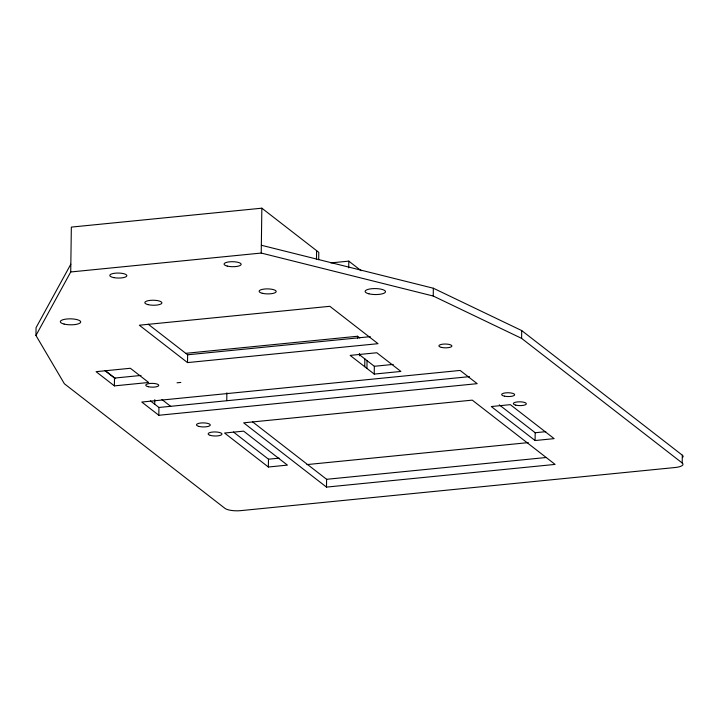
<?xml version="1.0" encoding="UTF-8"?>
<svg xmlns="http://www.w3.org/2000/svg" width="719" height="719" viewBox="0 0 719 719"><rect width="100%" height="100%" fill="white"/><g stroke="black" fill="none" stroke-linecap="round" stroke-linejoin="round"><path stroke-width="1.08" d="M261.339 245.251L433.341 288.229L521.706 330.569L682.304 455.181L682.196 462.982A12.241 3.577 0.8 0 1 675.15 467.512L240.793 510.634A12.241 3.577 0.8 0 1 224.984 508.378L64.386 383.766L35.95 335.476L36.058 327.675L70.83 264.17M35.95 335.476L70.723 271.971L71.343 227.096L261.851 208.186L318.796 252.36L318.688 259.721M114.393 385.887L96.076 371.678L130.364 368.272L148.68 382.481L114.393 385.887L114.501 378.077L104.902 370.636M154.738 404.114L154.801 399.656M158.827 415.276L141.778 402.047L460.142 370.438L477.191 383.667L158.827 415.276L158.935 407.475L150.406 400.86M187.515 362.592L139.342 325.213L329.841 306.303L378.023 343.682L187.515 362.592L187.632 354.791L148.204 324.206M226.764 400.609L226.871 392.808M682.196 462.982L521.599 338.37L433.233 296.03L261.231 253.052L261.851 208.186M268.367 467.008L224.571 433.027L243.624 431.139L287.42 465.121L268.367 467.008L268.484 459.207L233.441 432.02M316.486 259.065L316.603 250.661M326.498 487.105L243.66 422.826L472.266 400.132L555.104 464.411L326.498 487.105L326.606 479.303L252.576 421.864M348.706 267.819L348.796 261.141L330.857 262.884M357.541 338.487L357.577 336.258L186.104 353.29M359.518 355.797L359.545 353.568M364.74 366.726L364.857 358.916M366.933 368.425L367.041 360.614M374.231 374.087L350.144 355.393L376.81 352.75L400.905 371.435L374.231 374.087L374.338 366.286L358.844 354.251M433.233 296.03L433.341 288.229M521.599 338.37L521.706 330.569M535.08 440.531L491.284 406.55L510.328 404.653L554.133 438.644L535.08 440.531L535.188 432.73L499.274 404.86M70.723 271.971L261.231 253.052M187.632 354.791L370.339 336.654M114.501 378.077L141.05 375.444M177.036 382.805L180.846 382.427M374.338 366.286L393.23 364.407M158.935 407.475L469.48 376.639M268.484 459.207L279.062 458.156M535.188 432.73L545.775 431.679M306.941 464.591L528.285 442.616M326.606 479.303L546.296 457.491M348.796 261.141L361.172 270.739M357.577 336.258L359.77 337.957M161.928 399.548L170.736 406.388M105.154 370.51L115.642 378.643M682.304 455.181A12.241 3.577 0.8 0 1 682.96 457.032M199.145 426.466A6.938 2.031 0.8 0 0 210.245 425.262A6.938 2.031 0.8 0 0 200.709 423.006A6.938 2.031 0.8 0 0 199.145 426.466M504.477 396.178A6.525 1.905 0.8 0 0 514.687 394.884A6.525 1.905 0.8 0 0 505.367 392.889A6.525 1.905 0.8 0 0 504.477 396.178M64.081 324.062A10.201 2.984 0.8 0 0 80.582 322.418A10.201 2.984 0.8 0 0 66.858 318.993A10.201 2.984 0.8 0 0 64.081 324.062M368.892 293.801A10.201 2.984 0.8 0 0 385.393 292.157A10.201 2.984 0.8 0 0 371.669 288.732A10.201 2.984 0.8 0 0 368.892 293.801M262.255 293.271A8.565 2.508 0.8 0 0 276.114 291.887A8.565 2.508 0.8 0 0 264.592 289.011A8.565 2.508 0.8 0 0 262.255 293.271M227.222 266.084A8.565 2.508 0.8 0 0 241.081 264.7A8.565 2.508 0.8 0 0 229.55 261.824A8.565 2.508 0.8 0 0 227.222 266.084M113.908 277.642A8.565 2.508 0.8 0 0 126.877 275.701A8.565 2.508 0.8 0 0 114.15 273.31A8.565 2.508 0.8 0 0 113.908 277.642M147.952 304.613A8.565 2.508 0.8 0 0 161.811 303.238A8.565 2.508 0.8 0 0 150.289 300.362A8.565 2.508 0.8 0 0 147.952 304.613M210.218 435.363A6.938 2.031 0.8 0 0 221.776 434.555A6.938 2.031 0.8 0 0 213.148 431.993A6.938 2.031 0.8 0 0 210.218 435.363M515.748 405.139A6.525 1.905 0.8 0 0 526.299 404.096A6.525 1.905 0.8 0 0 517.518 401.894A6.525 1.905 0.8 0 0 515.748 405.139M441.286 347.367A6.525 1.905 0.8 0 0 451.847 346.315A6.525 1.905 0.8 0 0 443.057 344.122A6.525 1.905 0.8 0 0 441.286 347.367M148.159 386.696A6.525 1.905 0.8 0 0 158.71 385.645A6.525 1.905 0.8 0 0 149.929 383.452A6.525 1.905 0.8 0 0 148.159 386.696"/></g></svg>
